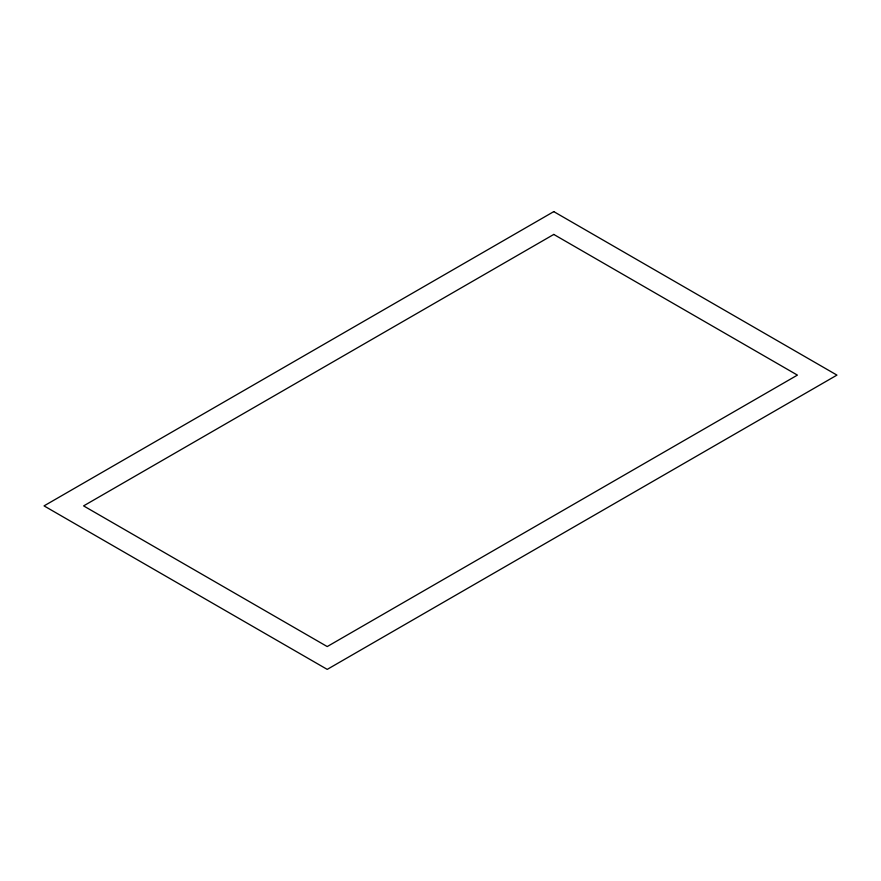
<?xml version="1.0" encoding="UTF-8"?>
<svg xmlns="http://www.w3.org/2000/svg" width="881" height="881" viewBox="0 0 881 881"><rect width="100%" height="100%" fill="white"/><g stroke="black" fill="none" stroke-linecap="round" stroke-linejoin="round"><path stroke-width="1.32" d="M553.775 211.616L44.05 505.892L327.225 669.384L836.95 375.108L553.775 211.616M553.775 234.434L83.585 505.892L327.225 646.566L797.415 375.108L553.775 234.434"/></g></svg>
